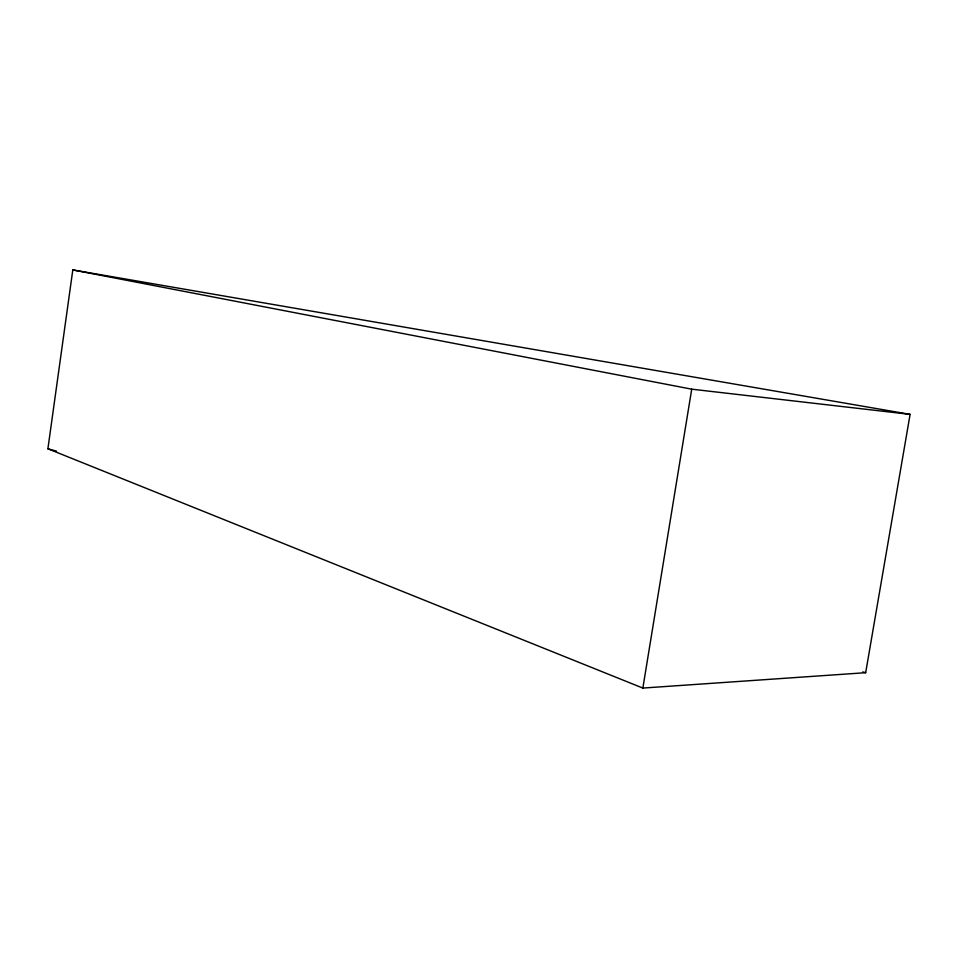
<?xml version="1.0" encoding="UTF-8"?>
<svg xmlns="http://www.w3.org/2000/svg" width="958" height="958" viewBox="0 0 958 958"><rect width="100%" height="100%" fill="white"/><g stroke="black" fill="none" stroke-linecap="round" stroke-linejoin="round"><path stroke-width="1.44" d="M47.9 448.787L72.808 269.928L910.1 414.371L865.673 672.696L642.854 688.072L47.9 448.787L56.558 451.158M642.854 688.072L691.724 389.176L910.1 414.371M72.808 269.928L691.724 389.176M862.787 671.905L865.673 672.696"/></g></svg>
